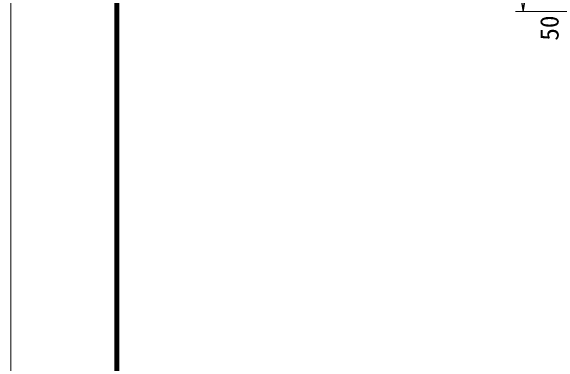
# Model space of a CAD drawing. Units: millimetres, scale not verified. Extents: x -6299 to 6301, y -4455 to 4455.
# Drawn here: x -6299 to -4163, y -2477 to -1104 of the extents above; entities that cross this region are included whole.
import ezdxf
from ezdxf.enums import TextEntityAlignment as Align

# ---------------------------------------------------------------- set-up
doc = ezdxf.new("R2010")
doc.units = ezdxf.units.MM
doc.header["$LTSCALE"] = 30
for name, color, linetype, lineweight in [('0-1_D-TTL', 7, 'Continuous', 9), ('0-9_D-STR-DIM', 7, 'Continuous', 9), ('0-A_0', 7, 'Continuous', 9)]:
    doc.layers.add(name, color=color, linetype=linetype, lineweight=lineweight)
doc.styles.add('ＭＳ ゴシック', font='')
doc.styles.get('ＭＳ ゴシック').set_extended_font_data('MS Gothic')

# ---------------------------------------------------------------- blocks, each defined once
blk = doc.blocks.new('_Open')
at = {"layer": '0-A_0'}
blk.add_line((-30, 5), (0, 0), dxfattribs=at)
blk.add_lwpolyline([(-30, -5), (0, 0), (-30, 0)], dxfattribs=at)

msp = doc.modelspace()

# ---------------------------------------------------------------- linework, layer by layer
at = {"layer": '0-1_D-TTL', "color": 2, "lineweight": 18}
msp.add_lwpolyline([(-6299.47, 4455), (6300.53, 4455), (6300.53, -4455), (-6299.47, -4455)], close=True, dxfattribs=at)
at = {"layer": '0-1_D-TTL'}
for points in [[(-5894.47, 4125), (5895.53, 4125), (5895.53, -4125), (-5894.47, -4125)], [(-5890.72, 4121.25), (5891.78, 4121.25), (5891.78, -4121.25), (-5890.72, -4121.25)], [(-5886.97, 4117.5), (5888.03, 4117.5), (5888.03, -4117.5), (-5886.97, -4117.5)], [(-5883.22, 4113.75), (5884.28, 4113.75), (5884.28, -4113.75), (-5883.22, -4113.75)], [(-5879.47, 4110), (5880.53, 4110), (5880.53, -4110), (-5879.47, -4110)]]:
    msp.add_lwpolyline(points, close=True, dxfattribs=at)
at = {"layer": '0-9_D-STR-DIM'}
msp.add_line((-3712.83, -1106.16), (-4332.83, -1106.16), dxfattribs=at)

# ---------------------------------------------------------------- block references
at = {"layer": '0-9_D-STR-DIM', "xscale": 2, "yscale": 2, "rotation": 270}
msp.add_blockref('_Open', (-4302.83, -1106.16), dxfattribs=at)

# ---------------------------------------------------------------- texts
at = {"layer": '0-9_D-STR-DIM', "style": 'ＭＳ ゴシック'}
msp.add_text('50', height=72.14, rotation=90, dxfattribs=at).set_placement((-4143.23, -1220.46), align=Align.BOTTOM_LEFT)

doc.saveas('drawing.dxf')
